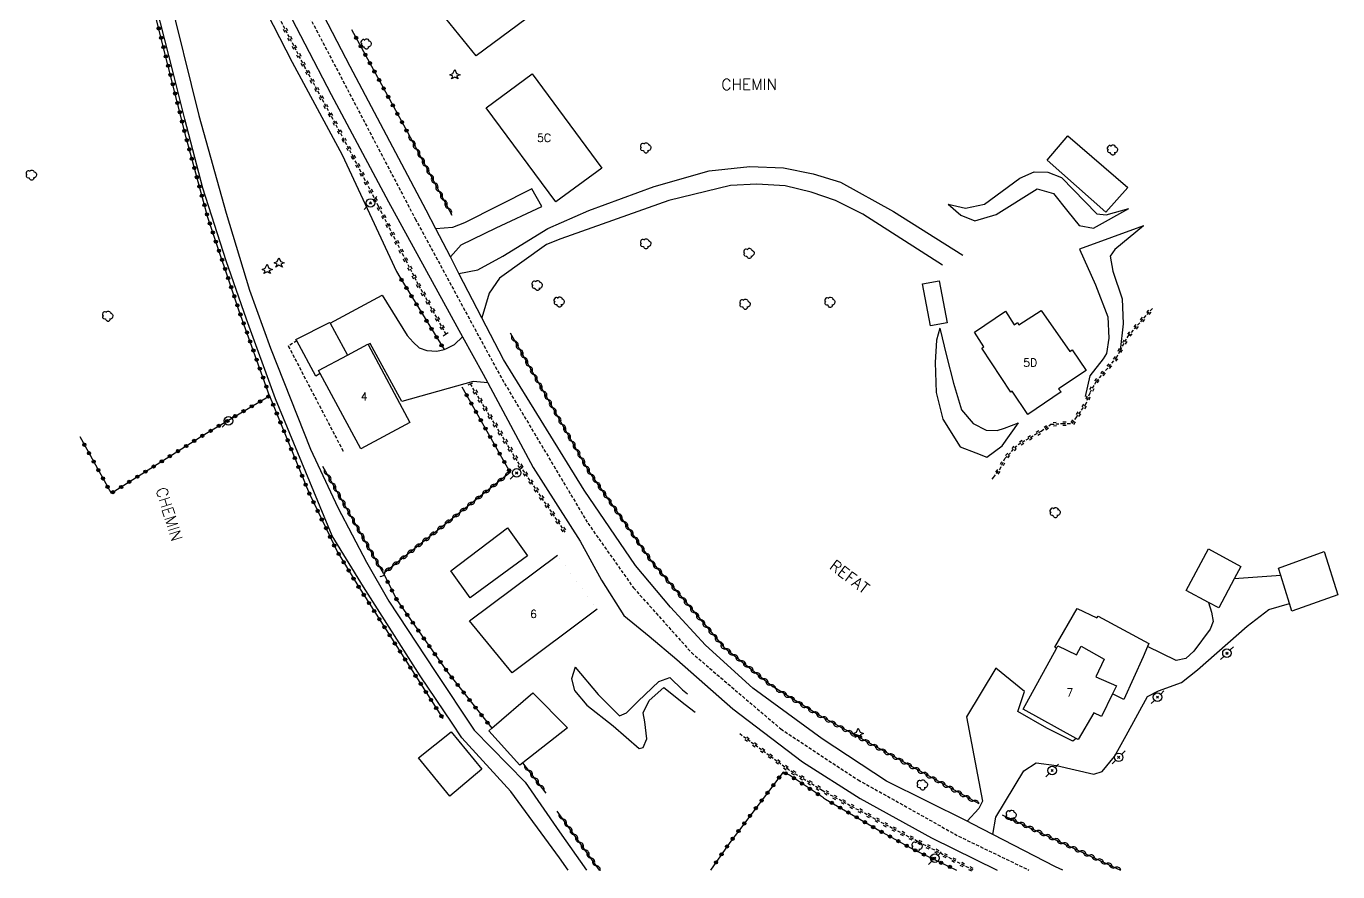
# Model space of a CAD drawing. Header units: millimetres. Extents: x 266999 to 268000, y 119000 to 120000.
# Drawn here: x 267067.8 to 267272.7, y 118999.7 to 119131.9 of the extents above; entities that cross this region are included whole.
import ezdxf
from ezdxf.enums import TextEntityAlignment as Align

# ---------------------------------------------------------------- set-up
doc = ezdxf.new("R2010")
doc.units = ezdxf.units.MM
doc.linetypes.add('DASHED', pattern=[0.75, 0.5, -0.25])
doc.layers.get('0').update_dxf_attribs({"linetype": 'CONTINUOUS'})
for name, color, linetype in [('W0001', 6, 'DASHED'), ('W0008', 7, 'CONTINUOUS'), ('W0017', 7, 'CONTINUOUS'), ('W0071', 7, 'CONTINUOUS'), ('W0101', 7, 'CONTINUOUS'), ('W0104', 1, 'CONTINUOUS'), ('W0112', 1, 'DASHED'), ('W0120', 7, 'CONTINUOUS'), ('W0211', 2, 'CONTINUOUS'), ('W0214', 2, 'CONTINUOUS'), ('W0220', 5, 'DASHED'), ('W0300', 7, 'CONTINUOUS'), ('W0303', 7, 'CONTINUOUS'), ('W0310', 3, 'CONTINUOUS'), ('W0322', 7, 'CONTINUOUS'), ('W0323', 7, 'CONTINUOUS'), ('W0473', 7, 'CONTINUOUS'), ('W0989', 7, 'CONTINUOUS'), ('W0991', 7, 'CONTINUOUS')]:
    doc.layers.add(name, color=color, linetype=linetype)
doc.styles.get("Standard").update_dxf_attribs({"font": 'romans.shx', "width": 0.85})

# ---------------------------------------------------------------- blocks, each defined once
blk = doc.blocks.new('T300')
for p, q in [((-0.8, 0.51), (-0.86, 0.34)), ((-0.86, 0.34), (-0.86, 0.17)), ((-0.86, 0.17), (-0.74, 0.06)), ((-0.69, 0.63), (-0.8, 0.51)), ((-0.8, -0.06), (-0.74, 0.06)), ((-0.74, 0.06), (-0.69, 0.11)), ((-0.57, 0.69), (-0.69, 0.63)), ((-0.46, 0.69), (-0.57, 0.69)), ((-0.29, 0.63), (-0.46, 0.69)), ((-0.29, 0.63), (-0.17, 0.74)), ((-0.23, 0.57), (-0.29, 0.63)), ((-0.17, 0.74), (-0.06, 0.8)), ((-0.06, 0.8), (0.06, 0.8)), ((0.06, 0.8), (0.23, 0.74)), ((0.23, 0.74), (0.34, 0.63)), ((0.34, 0.63), (0.4, 0.51)), ((0.46, 0.46), (0.34, 0.46)), ((0.4, 0.51), (0.4, 0.46)), ((0.57, 0.4), (0.46, 0.46)), ((0.57, 0.4), (0.69, 0.29)), ((0.69, 0.29), (0.74, 0.17)), ((0.74, 0.06), (0.69, -0.17)), ((0.74, 0.17), (0.74, 0.06)), ((-0.8, -0.17), (-0.8, -0.06)), ((-0.8, -0.23), (-0.8, -0.17)), ((-0.74, -0.34), (-0.8, -0.23)), ((-0.69, -0.4), (-0.74, -0.34)), ((-0.51, -0.46), (-0.69, -0.4)), ((-0.4, -0.46), (-0.51, -0.46)), ((-0.4, -0.46), (-0.34, -0.46)), ((-0.34, -0.46), (-0.34, -0.4)), ((-0.34, -0.51), (-0.34, -0.46)), ((-0.29, -0.63), (-0.34, -0.51)), ((-0.17, -0.74), (-0.29, -0.63)), ((-0.06, -0.8), (-0.17, -0.74)), ((0.06, -0.8), (-0.06, -0.8)), ((0.17, -0.74), (0.06, -0.8)), ((0.23, -0.69), (0.17, -0.74)), ((0.29, -0.46), (0.23, -0.46)), ((0.29, -0.63), (0.23, -0.69)), ((0.46, -0.4), (0.29, -0.46)), ((0.34, -0.51), (0.29, -0.63)), ((0.34, -0.51), (0.34, -0.46)), ((0.57, -0.34), (0.46, -0.4)), ((0.63, -0.29), (0.57, -0.34)), ((0.69, -0.17), (0.63, -0.29))]:
    blk.add_line(p, q)
blk = doc.blocks.new('T303')
for p, q in [((-0.77, 0), (-0.28, 0.21)), ((-0.28, -0.21), (-0.77, 0)), ((-0.28, 0.21), (0, 0.83)), ((0, 0.83), (0.28, 0.21)), ((0.28, 0.21), (0.83, 0)), ((0.83, 0), (0.28, -0.21)), ((-0.49, -0.63), (-0.28, -0.21)), ((0, -0.35), (-0.49, -0.63)), ((0.56, -0.63), (0, -0.35)), ((0.28, -0.21), (0.56, -0.63))]:
    blk.add_line(p, q)
blk = doc.blocks.new('T473')
for p, q in [((-0.166667, 0.166667), (0.166667, -0.166667)), ((-0.166667, -0.166667), (0.166667, 0.166667)), ((0.500001, 0.500001), (1.000002, 1.000002)), ((-1.000002, -1.000002), (-0.500001, -0.500001))]:
    blk.add_line(p, q)
blk.add_ellipse((0, 0), major_axis=(0.471405, 0.471405), ratio=1, start_param=5.4977871438, end_param=11.780972451)
blk = doc.blocks.new('t323o')
at = {"color": 0, "linetype": 'Continuous'}
for radius in [0.25, 0.15]:
    blk.add_circle((0, 0), radius, dxfattribs=at)
blk = doc.blocks.new('t220o')
at = {"color": 0, "linetype": 'Continuous'}
for p, q in [((-0.25, 0.25), (0.25, 0.25)), ((-0.25, -0.25), (0.25, -0.25))]:
    blk.add_line(p, q, dxfattribs=at)
blk = doc.blocks.new('t322o')
at = {"color": 0, "linetype": 'Continuous'}
for radius in [0.25, 0.15]:
    blk.add_circle((0, 0), radius, dxfattribs=at)
blk = doc.blocks.new('t310o')
at = {"color": 0, "linetype": 'Continuous'}
for centre, start, end in [((-0.5, 0.38), 216.8699, 323.1304), ((0.5, -0.37), 36.8699, 143.1303)]:
    blk.add_arc(centre, 0.625, start, end, dxfattribs=at)

msp = doc.modelspace()

# ---------------------------------------------------------------- linework, layer by layer
at = {"layer": 'W0001'}
msp.add_lwpolyline([(267091.58, 119171), (267098.61, 119157.94), (267111.75, 119133.96), (267128.62, 119101.77), (267142.19, 119076.7), (267155.59, 119054.2), (267162.72, 119044.1), (267171.76, 119033.99), (267185.73, 119022.06), (267197.8, 119014.11), (267213.51, 119005.31), (267224.49, 119000)], dxfattribs=at)
at = {"layer": 'W0008'}
for points in [[(267089.2, 119171), (267090.38, 119168.71), (267103.13, 119144.99), (267115.5, 119121.22), (267124.44, 119104.44), (267136.02, 119083.35), (267139.23, 119077.51), (267139.94, 119076.17), (267147.03, 119062.92), (267154.4, 119051.41), (267157.7, 119045.31), (267161.19, 119039.78), (267165.15, 119036.55), (267169.49, 119032.94), (267178.22, 119025.2), (267189.14, 119016.94), (267198.14, 119011.19), (267209.26, 119005.04), (267219.53, 119000)], [(267229.77, 119000), (267228.65, 119000.51), (267218.86, 119005.57), (267215.74, 119007.18), (267214.85, 119007.63), (267202.26, 119013.92), (267192.17, 119020.51), (267181.38, 119028.45), (267173.98, 119035.16), (267168.51, 119041.08), (267163.03, 119047.59), (267155.02, 119059.36), (267142.38, 119079.8), (267139.02, 119086.31), (267135.44, 119093.24), (267134.11, 119095.82), (267131.82, 119100.24), (267130.33, 119103.13), (267118.47, 119125.56), (267113.65, 119134.81)]]:
    msp.add_lwpolyline(points, dxfattribs=at)
at = {"layer": 'W0017'}
for points in [[(267135.44, 119093.24), (267138.39, 119093.8), (267142.31, 119095.96), (267149.32, 119100.27), (267155.74, 119103.06), (267165.95, 119106.85), (267174.55, 119109.3), (267180.9, 119109.97), (267186.15, 119109.75), (267190.76, 119108.83), (267195.05, 119107.52), (267203.35, 119102.93), (267214.15, 119096.08)], [(267134.11, 119095.82), (267135.81, 119097.7), (267141.28, 119100.39), (267148.38, 119103.69), (267146.82, 119106.46), (267136.32, 119101.16), (267134.45, 119100.43), (267131.82, 119100.24)], [(267211, 119094.56), (267198.55, 119102.51), (267194.27, 119104.65), (267190.49, 119105.95), (267186.4, 119106.93), (267181.98, 119107.21), (267177.87, 119106.98), (267168.25, 119104.66), (267151.36, 119098.66), (267149.11, 119097.78), (267141.78, 119092.5), (267140.16, 119090.14), (267139.02, 119086.31)], [(267115.3, 119085.49), (267123.46, 119089.87), (267127.36, 119083.57), (267128.29, 119082.5), (267129.21, 119081.6), (267130.4, 119081.21), (267131.97, 119081.1), (267133.11, 119081.38), (267133.41, 119081.45), (267134.76, 119082.12), (267136.02, 119083.35)], [(267139.94, 119076.17), (267137.64, 119076.38), (267135.07, 119075.65), (267126.53, 119073.26), (267121.55, 119082.29), (267121.28, 119082.12)], [(267263.83, 119046.04), (267256.55, 119045.5)], [(267218.86, 119005.57), (267219.3, 119008.29), (267223.72, 119015.51), (267225.62, 119016.78), (267228.82, 119016.35), (267234.65, 119015), (267235.96, 119015.44), (267237.84, 119017.77), (267239.68, 119021.03), (267243.01, 119027.13), (267244.72, 119028.02), (267248.34, 119029.35), (267250.85, 119031.32), (267258.61, 119038.13), (267261.99, 119040.74), (267265.22, 119041.65)], [(267252.56, 119041.81), (267253.03, 119040.31), (267253.28, 119038.86), (267252.83, 119037.65), (267250.28, 119034.23), (267249.02, 119033.09), (267247.51, 119032.77), (267243.03, 119034.94)], [(267231.88, 119020.59), (267231.37, 119020.15), (267227.28, 119022.19), (267222.77, 119024.81), (267223.82, 119027.91), (267219.32, 119031.59), (267214.72, 119023.98), (267217.22, 119010.76), (267216.69, 119009.62), (267214.85, 119007.63)]]:
    msp.add_lwpolyline(points, dxfattribs=at)
at = {"layer": 'W0071'}
for points in [[(267152.5, 119000), (267151.13, 119001.95), (267143.56, 119012.31), (267135.91, 119020.68), (267134.38, 119022.96), (267134.36, 119022.98), (267129.37, 119030.39), (267120.53, 119044.28), (267115.64, 119052.26), (267106.79, 119073.64), (267102.24, 119086.1), (267099.09, 119095.21), (267095.43, 119106.58), (267092.61, 119117.36), (267090.79, 119124.67), (267087.53, 119137.57), (267085.27, 119146.43), (267083.13, 119153.17), (267079.71, 119161.2), (267076.06, 119171)], [(267078.52, 119171), (267082.71, 119159.9), (267086.69, 119149.37), (267089.96, 119137.56), (267094.79, 119117.92), (267099.06, 119102.65), (267102.72, 119090.65), (267106, 119081.59), (267112.26, 119065.79), (267116.5, 119056.67), (267121, 119048.12), (267124.49, 119042.02), (267131.74, 119031.02), (267137.84, 119021.89), (267145.81, 119013.77), (267151.15, 119005.99), (267155.38, 119000)]]:
    msp.add_lwpolyline(points, dxfattribs=at)
at = {"layer": 'W0101'}
for points in [[(267138.13, 119127.25), (267129.35, 119138.13), (267137.26, 119144.05), (267137.41, 119143.86), (267145.92, 119133.04)], [(267150.57, 119104.44), (267139.69, 119119.11), (267146.9, 119124.45), (267157.77, 119109.72)], [(267120.09, 119065.84), (267113.75, 119077.59), (267113.49, 119078.08), (267118.03, 119080.5), (267121.23, 119082.21), (267121.28, 119082.12), (267127.77, 119069.96)], [(267232.16, 119020.44), (267231.88, 119020.59), (267223.59, 119025.16), (267228.8, 119034.65), (267229.03, 119035.07), (267231.91, 119033.64), (267232.68, 119034.98), (267236.26, 119032.98), (267234.96, 119030.23), (267238.16, 119028.8), (267237.54, 119027.54), (267235.83, 119024.01), (267234.61, 119024.59)]]:
    msp.add_lwpolyline(points, close=True, dxfattribs=at)
for points in [[(267217.44, 119081.77), (267215.98, 119084.09), (267220.84, 119087.36), (267222.2, 119085.24)], [(267222.94, 119085.21), (267226.38, 119087.43), (267230.86, 119081.06), (267231.25, 119081.32), (267233.41, 119078.07), (267229.13, 119075.21), (267229.52, 119074.76), (267224.34, 119071.2), (267221.89, 119074.86)], [(267222.2, 119085.24), (267222.72, 119085.59), (267222.94, 119085.21)], [(267221.89, 119074.86), (267221.66, 119074.7), (267217.12, 119081.55), (267217.44, 119081.77)], [(267157.05, 119040.77), (267143.74, 119030.85), (267137.11, 119038.96), (267150.82, 119049.2)]]:
    msp.add_lwpolyline(points, dxfattribs=at)
at = {"layer": 'W0101', "const_width": 0.002}
for points in [[(267222.2, 119085.24), (267222.2, 119085.24)], [(267222.94, 119085.21), (267222.94, 119085.21)], [(267217.44, 119081.77), (267217.44, 119081.77)], [(267221.89, 119074.86), (267221.89, 119074.86)]]:
    msp.add_lwpolyline(points, close=True, dxfattribs=at)
msp.add_lwpolyline([(267150.82, 119049.2), (267157.05, 119040.77)], dxfattribs=at)
at = {"layer": 'W0104'}
for points in [[(267236.49, 119102.82), (267227.34, 119110.97), (267230.57, 119114.77), (267239.94, 119106.68)], [(267209.13, 119085.06), (267207.85, 119091.6), (267210.48, 119092.1), (267211.7, 119085.55)], [(267137.2, 119042.55), (267134.15, 119046.79), (267143.03, 119053.48), (267146.14, 119049.1), (267137.2, 119042.55)], [(267254.15, 119040.97), (267252.56, 119041.81), (267249.04, 119043.69), (267252.53, 119050.21), (267257.58, 119047.45), (267256.55, 119045.5)], [(267265.59, 119040.49), (267265.22, 119041.65), (267263.83, 119046.04), (267263.48, 119047.17), (267270.64, 119049.79), (267272.75, 119043.01)], [(267144.94, 119016.43), (267140.09, 119021.79), (267140.56, 119022.19), (267147, 119027.7), (267152.4, 119022.22), (267145.4, 119016.78)], [(267134, 119011.55), (267129.1, 119017.55), (267134.2, 119021.63), (267139.04, 119015.76)]]:
    msp.add_lwpolyline(points, close=True, dxfattribs=at)
for points in [[(267113.75, 119077.59), (267113.08, 119077.21), (267110.1, 119082.69), (267109.97, 119082.93), (267115.24, 119085.59), (267115.3, 119085.49), (267118.03, 119080.5)], [(267228.8, 119034.65), (267228.55, 119034.85), (267232.04, 119040.91), (267235.11, 119039.43)], [(267235.11, 119039.43), (267235.3, 119039.68), (267243.23, 119035.41), (267243.03, 119034.94), (267242.35, 119033.33)], [(267235.11, 119039.43), (267235.11, 119039.43)], [(267242.35, 119033.33), (267239.33, 119026.65), (267237.54, 119027.54)], [(267242.35, 119033.33), (267242.35, 119033.33)]]:
    msp.add_lwpolyline(points, dxfattribs=at)
at = {"layer": 'W0112'}
msp.add_lwpolyline([(267110.1, 119082.69), (267108.78, 119081.9), (267117.44, 119065.29)], dxfattribs=at)
at = {"layer": 'W0120'}
for points in [[(267133.78, 119083.94), (267133.44, 119083.74), (267132.95, 119083.46)], [(267136.88, 119075.85), (267137.19, 119075.98), (267137.62, 119076.17)]]:
    msp.add_lwpolyline(points, dxfattribs=at)
at = {"layer": 'W0211'}
for points in [[(267085.46, 119171), (267087.31, 119167.82), (267093.98, 119156.37), (267099.37, 119145.9), (267103.42, 119137.87), (267109.38, 119126.24), (267117.19, 119111.77), (267120.42, 119104.83), (267125.68, 119093.53)], [(267211.85, 119104.05), (267213.83, 119102.37), (267216.06, 119101.46), (267219.4, 119102.47), (267225.77, 119106.47), (267228.33, 119105.75), (267230.55, 119102.92), (267232.34, 119100.73), (267234.58, 119100.34), (267240.1, 119103.38)], [(267242.4, 119100.68), (267232.38, 119097.02), (267234.91, 119091.49), (267236.81, 119086.48), (267236.98, 119083.15), (267236.59, 119080.72), (267236.07, 119079.89), (267234, 119077.27), (267233.28, 119074.01)], [(267210.59, 119084.68), (267210.07, 119082.83), (267209.85, 119079.31), (267210.02, 119074.63), (267210.62, 119072.13), (267211.03, 119070.46), (267213.76, 119066.15), (267216.19, 119065.2), (267217.91, 119064.52), (267220.29, 119066.3), (267222.88, 119069.88)], [(267153.59, 119031.74), (267153.03, 119029.89), (267153.51, 119028.09), (267155.41, 119025.77), (267159.56, 119022.54), (267163.61, 119019.03), (267164.22, 119019.19), (267164.77, 119020.5), (267164.5, 119023.16), (267164.22, 119024.57), (267165.16, 119026.49), (267167.45, 119028.56), (267170.81, 119025.89), (267172.33, 119024.69)]]:
    msp.add_lwpolyline(points, dxfattribs=at)
at = {"layer": 'W0214'}
for points in [[(267211.85, 119104.05), (267214.6, 119103.46), (267217.55, 119104.08), (267223.08, 119108.15), (267225.33, 119109.1), (267227.45, 119109.09), (267229.56, 119108.25), (267235.1, 119102.58), (267236.57, 119102.38), (267240.1, 119103.38)], [(267242.4, 119100.68), (267237.89, 119096.99), (267237.18, 119095.96), (267237.62, 119093.59), (267239.07, 119089.29), (267239.24, 119085.38), (267238.77, 119081.22)], [(267210.59, 119084.68), (267211.59, 119080.39), (267212.72, 119076.09), (267213.98, 119071.91), (267215.76, 119069.79), (267217.81, 119068.75), (267219.54, 119068.68), (267220.69, 119069.06), (267222.88, 119069.88)], [(267153.59, 119031.74), (267157.18, 119027.43), (267160.5, 119024.14), (267161.62, 119024.59), (267163.43, 119026.4), (267166.65, 119029.49), (267168.38, 119030.12), (267170.39, 119028.19), (267171.16, 119027.54)]]:
    msp.add_lwpolyline(points, dxfattribs=at)
at = {"layer": 'W0220'}
for points in [[(267133.44, 119083.74), (267129.1, 119091.49), (267127.19, 119095.23), (267122.87, 119103.73), (267118.98, 119111.38), (267111.37, 119125.49), (267104.84, 119138.08), (267098.47, 119150.58), (267093.2, 119160.7), (267088.06, 119169.54), (267087.28, 119171)], [(267218.73, 119061.08), (267218.97, 119061.38), (267219.95, 119062.61), (267220.73, 119064.33), (267222.79, 119066.5), (267226.39, 119068.6), (267227.94, 119069.68), (267229.73, 119069.8), (267231.27, 119069.79), (267231.85, 119070.68), (267233.34, 119072.73), (267234.05, 119074.64), (267235.02, 119076.37), (267238.18, 119080.07), (267238.77, 119081.22), (267240, 119083.45), (267243.85, 119087.86)], [(267137.19, 119075.98), (267145.38, 119062.54), (267151.99, 119052.83)], [(267215.76, 119000), (267203.19, 119006.51), (267192.2, 119012.44), (267186.96, 119015.67), (267179.25, 119021.33)]]:
    msp.add_lwpolyline(points, dxfattribs=at)
at = {"layer": 'W0310'}
for points in [[(267127.39, 119115.31), (267134.34, 119102.36)], [(267143.43, 119083.98), (267155.74, 119062.32), (267165.53, 119048.23), (267176.8, 119034.84), (267184.52, 119028.65)], [(267143.45, 119062.16), (267123.63, 119046.38), (267114.17, 119063.09)], [(267216.71, 119010.35), (267191.43, 119024.35), (267184.52, 119028.65)], [(267149.06, 119012.05), (267145.4, 119016.78)], [(267157.42, 119000), (267150.78, 119009.22)], [(267220.29, 119008.65), (267238.81, 119000)]]:
    msp.add_lwpolyline(points, dxfattribs=at)
at = {"layer": 'W0322'}
for points in [[(267125.68, 119093.53), (267126.22, 119092.65), (267133.11, 119081.38)], [(267135.9, 119075.53), (267143.45, 119062.16)], [(267192.4, 119011.28), (267192.72, 119011.09), (267201.18, 119006.14), (267206.45, 119003.23), (267213.2, 119000)]]:
    msp.add_lwpolyline(points, dxfattribs=at)
at = {"layer": 'W0323'}
for points in [[(267105.85, 119074.13), (267101.12, 119087.36), (267096.2, 119102), (267092.81, 119114.51), (267089.92, 119126.06), (267086.66, 119138.96), (267083.14, 119151.09), (267080.99, 119157.06), (267076.63, 119168.24), (267075.53, 119171)], [(267118.66, 119131.38), (267127.39, 119115.31)], [(267076.2, 119067.78), (267081.1, 119058.89), (267095.5, 119067.98), (267105.85, 119074.13)], [(267105.85, 119074.13), (267111.99, 119059.01), (267116.39, 119049.82), (267119.63, 119044.49), (267132.94, 119023.68)], [(267123.63, 119046.38), (267125.78, 119042.13), (267133.67, 119030.94), (267140.56, 119022.19)], [(267192.4, 119011.28), (267187.07, 119014.84), (267186.11, 119015.32), (267185.59, 119014.64), (267179.25, 119006.29), (267177.76, 119004.33), (267174.76, 119000)]]:
    msp.add_lwpolyline(points, dxfattribs=at)

# ---------------------------------------------------------------- block references
at = {"layer": 'W0220'}
for p, rotation in [((267108.37, 119131.26), 117.4102308477623), ((267109.06, 119129.93), 117.4102308477623), ((267109.76, 119128.6), 117.4102308477623), ((267110.45, 119127.27), 117.4102308477623), ((267111.14, 119125.94), 117.4102308477623), ((267111.84, 119124.61), 118.3540131656826), ((267112.55, 119123.29), 118.3540131656826), ((267113.27, 119121.97), 118.3540131656826), ((267113.98, 119120.65), 118.3540131656826), ((267114.69, 119119.33), 118.3540131656826), ((267115.4, 119118.01), 118.3540131656826), ((267116.12, 119116.69), 118.3540131656826), ((267116.83, 119115.37), 118.3540131656826), ((267117.54, 119114.05), 118.3540131656826), ((267118.25, 119112.73), 118.3540131656826), ((267118.97, 119111.41), 118.3540131656826), ((267119.65, 119110.08), 116.9501618613723), ((267120.33, 119108.74), 116.9501618613723), ((267121.01, 119107.4), 116.9501618613723), ((267121.69, 119106.06), 116.9501618613723), ((267122.37, 119104.73), 116.9501618613723), ((267123.05, 119103.39), 116.9520881313647), ((267123.72, 119102.05), 116.9520881313647), ((267124.4, 119100.72), 116.9520881313647), ((267125.08, 119099.38), 116.9520881313647), ((267125.76, 119098.04), 116.9520881313647), ((267126.44, 119096.7), 116.9520881313647), ((267127.12, 119095.37), 116.9520881313647), ((267127.8, 119094.03), 116.9558924702326), ((267128.48, 119092.69), 116.9558924702326), ((267129.17, 119091.36), 119.3096123365938), ((267129.9, 119090.05), 119.3096123365938), ((267130.64, 119088.74), 119.3096123365938), ((267131.37, 119087.44), 119.3096123365938), ((267243.25, 119087.17), 48.85335833402748), ((267132.11, 119086.13), 119.3096123365938), ((267242.26, 119086.04), 48.85335833402748), ((267132.84, 119084.82), 119.3096123365938), ((267240.29, 119083.79), 48.85335833402748), ((267241.27, 119084.91), 48.85335833402748), ((267238.76, 119081.21), 63.13705317411688), ((267239.49, 119082.53), 61.18527178331776), ((267238.04, 119079.9), 49.49323378835879), ((267236.09, 119077.62), 49.49323378835879), ((267237.07, 119078.76), 49.49323378835879), ((267137.97, 119074.7), 301.3689868682399), ((267234.36, 119075.19), 60.61069852785228), ((267235.12, 119076.48), 49.49323378835879), ((267138.75, 119073.42), 301.3689868682399), ((267233.75, 119073.82), 69.56511501756263), ((267139.53, 119072.14), 301.3689868682399), ((267140.31, 119070.86), 301.3689868682399), ((267232.26, 119071.25), 54.00599145592521), ((267233.15, 119072.46), 54.00599145592521), ((267141.1, 119069.58), 301.3689868682399), ((267227.2, 119069.16), 34.99700092359157), ((267228.54, 119069.72), 3.792888701954671), ((267230.04, 119069.8), 359.6647229323104), ((267231.42, 119070.01), 56.93560254350484), ((267141.88, 119068.3), 301.3689868682399), ((267142.66, 119067.02), 301.3689868682399), ((267223.36, 119066.83), 30.19702740756923), ((267224.65, 119067.58), 30.19702740756923), ((267225.95, 119068.34), 30.19702740756923), ((267143.44, 119065.74), 301.3689868682399), ((267144.22, 119064.46), 301.3689868682399), ((267221.18, 119064.8), 46.42160771928404), ((267222.21, 119065.89), 46.42160771928404), ((267145, 119063.17), 301.3689868682399), ((267220.38, 119063.55), 65.73637755367538), ((267145.81, 119061.91), 304.2445734906153), ((267146.66, 119060.67), 304.2445734906153), ((267219.66, 119062.25), 51.32305613315204), ((267147.5, 119059.43), 304.2445734906153), ((267148.34, 119058.19), 304.2445734906153), ((267149.19, 119056.95), 304.2445734906153), ((267150.03, 119055.71), 304.2445734906153), ((267150.88, 119054.47), 304.2445734906153), ((267151.72, 119053.23), 304.2445734906153), ((267180.46, 119020.44), 143.7255515757969), ((267181.67, 119019.55), 143.7255515757969), ((267182.88, 119018.66), 143.7255515757969), ((267184.09, 119017.78), 143.7255515757969), ((267185.3, 119016.89), 143.7255515757969), ((267186.51, 119016), 143.7255515757969), ((267187.76, 119015.18), 148.3193051907165), ((267189.03, 119014.39), 148.3193051907165), ((267190.31, 119013.6), 148.3193051907165), ((267191.59, 119012.81), 148.3193051907165), ((267192.89, 119012.07), 151.6737570657851), ((267194.21, 119011.35), 151.6737570657851), ((267195.53, 119010.64), 151.6737570657851), ((267196.85, 119009.93), 151.6737570657851), ((267198.17, 119009.22), 151.6737570657851), ((267199.49, 119008.51), 151.6737570657851), ((267200.81, 119007.79), 151.6737570657851), ((267202.13, 119007.08), 151.6737570657851), ((267203.45, 119006.38), 152.6085317566024), ((267204.78, 119005.69), 152.6085317566024), ((267206.12, 119005), 152.6085317566024), ((267207.45, 119004.31), 152.6085317566024), ((267208.78, 119003.62), 152.6085317566024), ((267210.11, 119002.93), 152.6085317566024), ((267211.44, 119002.24), 152.6085317566024), ((267212.77, 119001.54), 152.6085317566024), ((267214.11, 119000.85), 152.6085317566024), ((267215.44, 119000.16), 152.6085317566024)]:
    msp.add_blockref('t220o', p, dxfattribs=dict(at, rotation=rotation))
at = {"layer": 'W0300', "rotation": 359.9999899820874}
for p in [(267120.99, 119129.09), (267164.67, 119112.86), (267237.6, 119112.53), (267068.69, 119108.61), (267164.66, 119097.87), (267180.8, 119096.37), (267147.71, 119091.36), (267151.15, 119088.78), (267193.45, 119088.74), (267080.62, 119086.56), (267180.18, 119088.43), (267228.64, 119055.87), (267207.9, 119013.31), (267221.78, 119008.56), (267207.08, 119003.69)]:
    msp.add_blockref('T300', p, dxfattribs=at)
at = {"layer": 'W0303', "rotation": 359.9999899820874}
for p in [(267134.78, 119124.28), (267107.32, 119094.88), (267105.46, 119093.86), (267197.82, 119021.37)]:
    msp.add_blockref('T303', p, dxfattribs=at)
at = {"layer": 'W0310'}
for p, rotation in [((267128.1, 119113.99), 298.2112390226321), ((267128.81, 119112.67), 298.2112390226321), ((267129.52, 119111.34), 298.2112390226321), ((267130.23, 119110.02), 298.2112390226321), ((267130.93, 119108.7), 298.2112390226321), ((267131.64, 119107.38), 298.2112390226321), ((267132.35, 119106.06), 298.2112390226321), ((267133.06, 119104.73), 298.2112390226321), ((267133.77, 119103.41), 298.2112390226321), ((267144.17, 119082.67), 299.6185361140032), ((267144.91, 119081.37), 299.6185361140032), ((267145.65, 119080.07), 299.6185361140032), ((267146.39, 119078.76), 299.6185361140032), ((267147.13, 119077.46), 299.6185361140032), ((267147.88, 119076.15), 299.6185361140032), ((267148.62, 119074.85), 299.6185361140032), ((267149.36, 119073.55), 299.6185361140032), ((267150.1, 119072.24), 299.6185361140032), ((267150.84, 119070.94), 299.6185361140032), ((267151.58, 119069.63), 299.6185361140032), ((267152.32, 119068.33), 299.6185361140032), ((267153.06, 119067.03), 299.6185361140032), ((267153.81, 119065.72), 299.6185361140032), ((267154.55, 119064.42), 299.6185361140032), ((267114.91, 119061.78), 119.5058156622849), ((267155.29, 119063.11), 299.6185361140032), ((267156.07, 119061.84), 304.8035101196506), ((267115.65, 119060.48), 119.5058156622849), ((267141.46, 119060.58), 218.5316213002703), ((267142.63, 119061.51), 218.5316213002703), ((267156.93, 119060.61), 304.8035101196506), ((267116.39, 119059.17), 119.5058156622849), ((267117.13, 119057.87), 119.5058156622849), ((267139.11, 119058.71), 218.5316213002703), ((267140.29, 119059.64), 218.5316213002703), ((267157.79, 119059.37), 304.8035101196506), ((267158.64, 119058.14), 304.8035101196506), ((267117.86, 119056.56), 119.5058156622849), ((267135.59, 119055.9), 218.5316213002703), ((267136.77, 119056.84), 218.5316213002703), ((267137.94, 119057.77), 218.5316213002703), ((267159.5, 119056.91), 304.8035101196506), ((267160.35, 119055.68), 304.8035101196506), ((267118.6, 119055.26), 119.5058156622849), ((267119.34, 119053.95), 119.5058156622849), ((267133.25, 119054.04), 218.5316213002703), ((267134.42, 119054.97), 218.5316213002703), ((267161.21, 119054.45), 304.8035101196506), ((267120.08, 119052.64), 119.5058156622849), ((267130.9, 119052.17), 218.5316213002703), ((267132.07, 119053.1), 218.5316213002703), ((267162.07, 119053.22), 304.8035101196506), ((267162.92, 119051.98), 304.8035101196506), ((267120.82, 119051.34), 119.5058156622849), ((267121.56, 119050.03), 119.5058156622849), ((267128.55, 119050.3), 218.5316213002703), ((267129.73, 119051.23), 218.5316213002703), ((267163.78, 119050.75), 304.8035101196506), ((267164.64, 119049.52), 304.8035101196506), ((267122.3, 119048.73), 119.5058156622849), ((267123.04, 119047.42), 119.5058156622849), ((267126.21, 119048.43), 218.5316213002703), ((267127.38, 119049.36), 218.5316213002703), ((267165.49, 119048.29), 304.8035101196506), ((267123.86, 119046.56), 218.5316213002703), ((267125.03, 119047.49), 218.5316213002703), ((267166.45, 119047.14), 310.081797224032), ((267167.42, 119045.99), 310.081797224032), ((267168.38, 119044.84), 310.081797224032), ((267169.35, 119043.69), 310.081797224032), ((267170.32, 119042.55), 310.081797224032), ((267171.28, 119041.4), 310.081797224032), ((267172.25, 119040.25), 310.081797224032), ((267173.21, 119039.1), 310.081797224032), ((267174.18, 119037.96), 310.081797224032), ((267175.14, 119036.81), 310.081797224032), ((267176.11, 119035.66), 310.081797224032), ((267177.13, 119034.57), 321.2669639878541), ((267178.3, 119033.63), 321.2669639878541), ((267179.47, 119032.7), 321.2669639878541), ((267180.64, 119031.76), 321.2669639878541), ((267181.81, 119030.82), 321.2669639878541), ((267182.98, 119029.88), 321.2669639878541), ((267184.15, 119028.94), 321.2669639878541), ((267185.8, 119027.85), 148.1477737462592), ((267187.07, 119027.06), 148.1477737462592), ((267188.35, 119026.27), 148.1477737462592), ((267189.62, 119025.48), 148.1477737462592), ((267190.89, 119024.69), 148.1477737462592), ((267192.19, 119023.93), 151.0120211093607), ((267193.5, 119023.21), 151.0120211093607), ((267194.81, 119022.48), 151.0120211093607), ((267196.13, 119021.75), 151.0120211093607), ((267197.44, 119021.03), 151.0120211093607), ((267198.75, 119020.3), 151.0120211093607), ((267200.06, 119019.57), 151.0120211093607), ((267201.38, 119018.84), 151.0120211093607), ((267202.69, 119018.12), 151.0120211093607), ((267204, 119017.39), 151.0120211093607), ((267146.32, 119015.6), 127.7490036880872), ((267205.31, 119016.66), 151.0120211093607), ((267206.62, 119015.94), 151.0120211093607), ((267207.94, 119015.21), 151.0120211093607), ((267147.24, 119014.41), 127.7490036880872), ((267148.15, 119013.22), 127.7490036880872), ((267209.25, 119014.48), 151.0120211093607), ((267210.56, 119013.76), 151.0120211093607), ((267211.87, 119013.03), 151.0120211093607), ((267213.18, 119012.3), 151.0120211093607), ((267214.5, 119011.57), 151.0120211093607), ((267215.81, 119010.85), 151.0120211093607), ((267151.65, 119008.01), 125.7909023106119), ((267152.53, 119006.79), 125.7909023106119), ((267221.65, 119008.02), 334.9558612223468), ((267223.01, 119007.39), 334.9558612223468), ((267153.41, 119005.57), 125.7909023106119), ((267224.36, 119006.75), 334.9558612223468), ((267225.72, 119006.12), 334.9558612223468), ((267227.08, 119005.48), 334.9558612223468), ((267228.44, 119004.85), 334.9558612223468), ((267154.28, 119004.36), 125.7909023106119), ((267155.16, 119003.14), 125.7909023106119), ((267229.8, 119004.21), 334.9558612223468), ((267231.16, 119003.58), 334.9558612223468), ((267232.52, 119002.94), 334.9558612223468), ((267156.04, 119001.92), 125.7909023106119), ((267156.92, 119000.7), 125.7909023106119), ((267233.88, 119002.31), 334.9558612223468), ((267235.24, 119001.67), 334.9558612223468), ((267236.6, 119001.04), 334.9558612223468), ((267237.95, 119000.4), 334.9558612223468)]:
    msp.add_blockref('t310o', p, dxfattribs=dict(at, rotation=rotation))
at = {"layer": 'W0322'}
for p, rotation in [((267126.46, 119092.25), 301.4517735989904), ((267127.24, 119090.97), 301.4517735989904), ((267128.02, 119089.69), 301.4517735989904), ((267128.81, 119088.41), 301.4517735989904), ((267129.59, 119087.13), 301.4517735989904), ((267130.37, 119085.85), 301.4517735989904), ((267131.15, 119084.57), 301.4517735989904), ((267131.94, 119083.29), 301.4517735989904), ((267132.72, 119082.01), 301.4517735989904), ((267136.64, 119074.22), 299.4597885742047), ((267137.37, 119072.92), 299.4597885742047), ((267138.11, 119071.61), 299.4597885742047), ((267138.85, 119070.31), 299.4597885742047), ((267139.59, 119069), 299.4597885742047), ((267140.32, 119067.69), 299.4597885742047), ((267141.06, 119066.39), 299.4597885742047), ((267141.8, 119065.08), 299.4597885742047), ((267142.54, 119063.78), 299.4597885742047), ((267143.28, 119062.47), 299.4597885742047), ((267193.69, 119010.52), 329.6867685482005), ((267194.99, 119009.76), 329.6867685482005), ((267196.28, 119009.01), 329.6867685482005), ((267197.58, 119008.25), 329.6867685482005), ((267198.87, 119007.49), 329.6867685482005), ((267200.17, 119006.73), 329.6867685482005), ((267201.47, 119005.98), 331.0858445698039), ((267202.78, 119005.26), 331.0858445698039), ((267204.09, 119004.53), 331.0858445698039), ((267205.4, 119003.81), 331.0858445698039), ((267206.73, 119003.1), 334.4156776152976), ((267208.08, 119002.45), 334.4156776152976), ((267209.43, 119001.8), 334.4156776152976), ((267210.78, 119001.16), 334.4156776152976), ((267212.14, 119000.51), 334.4156776152976)]:
    msp.add_blockref('t322o', p, dxfattribs=dict(at, rotation=rotation))
at = {"layer": 'W0323'}
for p, rotation in [((267088.54, 119131.53), 104.1929202007499), ((267088.91, 119130.07), 104.1929202007499), ((267119.38, 119130.06), 298.4994156564699), ((267089.28, 119128.62), 104.1929202007499), ((267120.1, 119128.74), 298.4994156564699), ((267089.64, 119127.17), 104.1929202007499), ((267120.81, 119127.42), 298.4994156564699), ((267121.53, 119126.1), 298.4994156564699), ((267090.01, 119125.71), 104.0245707005793), ((267090.37, 119124.26), 104.0245707005793), ((267122.24, 119124.79), 298.4994156564699), ((267090.74, 119122.8), 104.0245707005793), ((267122.96, 119123.47), 298.4994156564699), ((267123.68, 119122.15), 298.4994156564699), ((267091.1, 119121.35), 104.0245707005793), ((267091.46, 119119.89), 104.0245707005793), ((267124.39, 119120.83), 298.4994156564699), ((267091.83, 119118.44), 104.0245707005793), ((267125.11, 119119.51), 298.4994156564699), ((267125.82, 119118.19), 298.4994156564699), ((267092.19, 119116.98), 104.0245707005793), ((267126.54, 119116.88), 298.4994156564699), ((267092.55, 119115.52), 104.0245707005793), ((267092.93, 119114.07), 105.1702407221931), ((267127.25, 119115.56), 298.4994156564699), ((267093.32, 119112.62), 105.1702407221931), ((267093.71, 119111.18), 105.1702407221931), ((267094.1, 119109.73), 105.1702407221931), ((267094.5, 119108.28), 105.1702407221931), ((267094.89, 119106.83), 105.1702407221931), ((267095.28, 119105.39), 105.1702407221931), ((267095.68, 119103.94), 105.1702407221931), ((267096.07, 119102.49), 105.1702407221931), ((267096.52, 119101.06), 108.5722359550464), ((267096.99, 119099.64), 108.5722359550464), ((267097.47, 119098.22), 108.5722359550464), ((267097.95, 119096.79), 108.5722359550464), ((267098.43, 119095.37), 108.5722359550464), ((267098.91, 119093.95), 108.5722359550464), ((267099.38, 119092.53), 108.5722359550464), ((267099.86, 119091.11), 108.5722359550464), ((267100.34, 119089.68), 108.5722359550464), ((267100.82, 119088.26), 108.5722359550464), ((267101.3, 119086.84), 109.6963460432925), ((267101.81, 119085.43), 109.6963460432925), ((267102.32, 119084.02), 109.6963460432925), ((267102.82, 119082.61), 109.6963460432925), ((267103.33, 119081.2), 109.6963460432925), ((267103.83, 119079.78), 109.6963460432925), ((267104.34, 119078.37), 109.6963460432925), ((267104.84, 119076.96), 109.6963460432925), ((267105.35, 119075.55), 109.6963460432925), ((267104.37, 119073.25), 30.75327919106106), ((267105.66, 119074.02), 30.75327919106106), ((267106.42, 119072.74), 292.0732634877981), ((267100.5, 119070.95), 30.75327919106106), ((267101.79, 119071.72), 30.75327919106106), ((267103.08, 119072.48), 30.75327919106106), ((267106.98, 119071.35), 292.0732634877981), ((267096.64, 119068.65), 30.75327919106106), ((267097.92, 119069.42), 30.75327919106106), ((267099.21, 119070.18), 30.75327919106106), ((267107.55, 119069.96), 292.0732634877981), ((267108.11, 119068.57), 292.0732634877981), ((267094.08, 119067.08), 32.24540109773704), ((267095.35, 119067.88), 32.24540109773704), ((267108.67, 119067.18), 292.0732634877981), ((267076.92, 119066.47), 298.8848705851623), ((267077.64, 119065.15), 298.8848705851623), ((267090.27, 119064.68), 32.24540109773704), ((267091.54, 119065.48), 32.24540109773704), ((267092.81, 119066.28), 32.24540109773704), ((267109.24, 119065.79), 292.0732634877981), ((267078.37, 119063.84), 298.8848705851623), ((267079.09, 119062.52), 298.8848705851623), ((267087.74, 119063.08), 32.24540109773704), ((267089.01, 119063.88), 32.24540109773704), ((267109.8, 119064.4), 292.0732634877981), ((267110.36, 119063.01), 292.0732634877981), ((267079.82, 119061.21), 298.8848705851623), ((267083.93, 119060.68), 32.24540109773704), ((267085.2, 119061.48), 32.24540109773704), ((267086.47, 119062.28), 32.24540109773704), ((267110.93, 119061.62), 292.0732634877981), ((267080.54, 119059.9), 298.8848705851623), ((267081.39, 119059.07), 32.24540109773704), ((267082.66, 119059.87), 32.24540109773704), ((267111.49, 119060.23), 292.0732634877981), ((267112.06, 119058.85), 295.6093717631186), ((267112.71, 119057.5), 295.6093717631186), ((267113.36, 119056.14), 295.6093717631186), ((267114.01, 119054.79), 295.6093717631186), ((267114.66, 119053.44), 295.6093717631186), ((267115.31, 119052.08), 295.6093717631186), ((267115.95, 119050.73), 295.6093717631186), ((267116.65, 119049.4), 301.2581274004669), ((267117.42, 119048.12), 301.2581274004669), ((267118.2, 119046.84), 301.2581274004669), ((267118.98, 119045.56), 301.2581274004669), ((267119.76, 119044.28), 302.6174454536048), ((267124.31, 119045.04), 296.9474482385526), ((267120.57, 119043.01), 302.6174454536048), ((267124.99, 119043.7), 296.9474482385526), ((267125.67, 119042.36), 296.9474482385526), ((267121.38, 119041.75), 302.6174454536048), ((267122.19, 119040.49), 302.6174454536048), ((267126.5, 119041.12), 305.1630928030282), ((267127.36, 119039.89), 305.1630928030282), ((267123, 119039.22), 302.6174454536048), ((267123.81, 119037.96), 302.6174454536048), ((267128.23, 119038.67), 305.1630928030282), ((267124.62, 119036.7), 302.6174454536048), ((267129.09, 119037.44), 305.1630928030282), ((267129.95, 119036.21), 305.1630928030282), ((267125.42, 119035.43), 302.6174454536048), ((267126.23, 119034.17), 302.6174454536048), ((267130.82, 119034.99), 305.1630928030282), ((267131.68, 119033.76), 305.1630928030282), ((267127.04, 119032.91), 302.6174454536048), ((267132.55, 119032.53), 305.1630928030282), ((267127.85, 119031.64), 302.6174454536048), ((267128.66, 119030.38), 302.6174454536048), ((267133.41, 119031.31), 305.1630928030282), ((267134.32, 119030.12), 308.2057781575257), ((267129.47, 119029.12), 302.6174454536048), ((267130.28, 119027.85), 302.6174454536048), ((267135.25, 119028.94), 308.2057781575257), ((267136.17, 119027.76), 308.2057781575257), ((267131.08, 119026.59), 302.6174454536048), ((267137.1, 119026.58), 308.2057781575257), ((267131.89, 119025.33), 302.6174454536048), ((267132.7, 119024.06), 302.6174454536048), ((267138.03, 119025.4), 308.2057781575257), ((267138.96, 119024.22), 308.2057781575257), ((267139.89, 119023.04), 308.2057781575257), ((267184.55, 119013.27), 232.7782167748171), ((267185.46, 119014.47), 232.7782167748171), ((267186.49, 119015.13), 153.1726728467616), ((267187.78, 119014.36), 146.3148922886632), ((267189.03, 119013.53), 146.3148922886632), ((267183.65, 119012.08), 232.7782167748171), ((267190.27, 119012.7), 146.3148922886632), ((267191.52, 119011.87), 146.3148922886632), ((267181.83, 119009.69), 232.7782167748171), ((267182.74, 119010.88), 232.7782167748171), ((267180.02, 119007.3), 232.7782167748171), ((267180.92, 119008.5), 232.7782167748171), ((267179.11, 119006.11), 232.7673873870557), ((267177.32, 119003.7), 235.2722322996443), ((267178.2, 119004.91), 232.7673873870557), ((267175.61, 119001.23), 235.2722322996443), ((267176.47, 119002.47), 235.2722322996443)]:
    msp.add_blockref('t323o', p, dxfattribs=dict(at, rotation=rotation))
at = {"layer": 'W0473', "rotation": 359.9999899820874}
for p in [(267121.62, 119104.26), (267099.44, 119070.2), (267144.46, 119062.1), (267255.43, 119033.91), (267244.59, 119027.02), (267238.52, 119017.63), (267228.12, 119015.57), (267209.79, 119001.86)]:
    msp.add_blockref('T473', p, dxfattribs=at)

# ---------------------------------------------------------------- texts
at = {"layer": 'W0989'}
for s, rotation, p in [('CHEMIN', 0.0834, (267180.79, 119122.79)), ('CHEMIN', 287.3022, (267090.17, 119055.62)), ('REFAT', 322.7459, (267196.47, 119045.84))]:
    msp.add_text(s, height=1.75, rotation=rotation, dxfattribs=at).set_placement(p, align=Align.MIDDLE_CENTER)
at = {"layer": 'W0991'}
for s, p in [('5C', (267148.73, 119114.44)), ('5D', (267224.7, 119079.31)), ('4', (267120.63, 119074.02)), ('6', (267147.09, 119040.03)), ('7', (267230.88, 119027.75))]:
    msp.add_text(s, height=1.25, dxfattribs=at).set_placement(p, align=Align.MIDDLE_CENTER)

doc.saveas('drawing.dxf')
